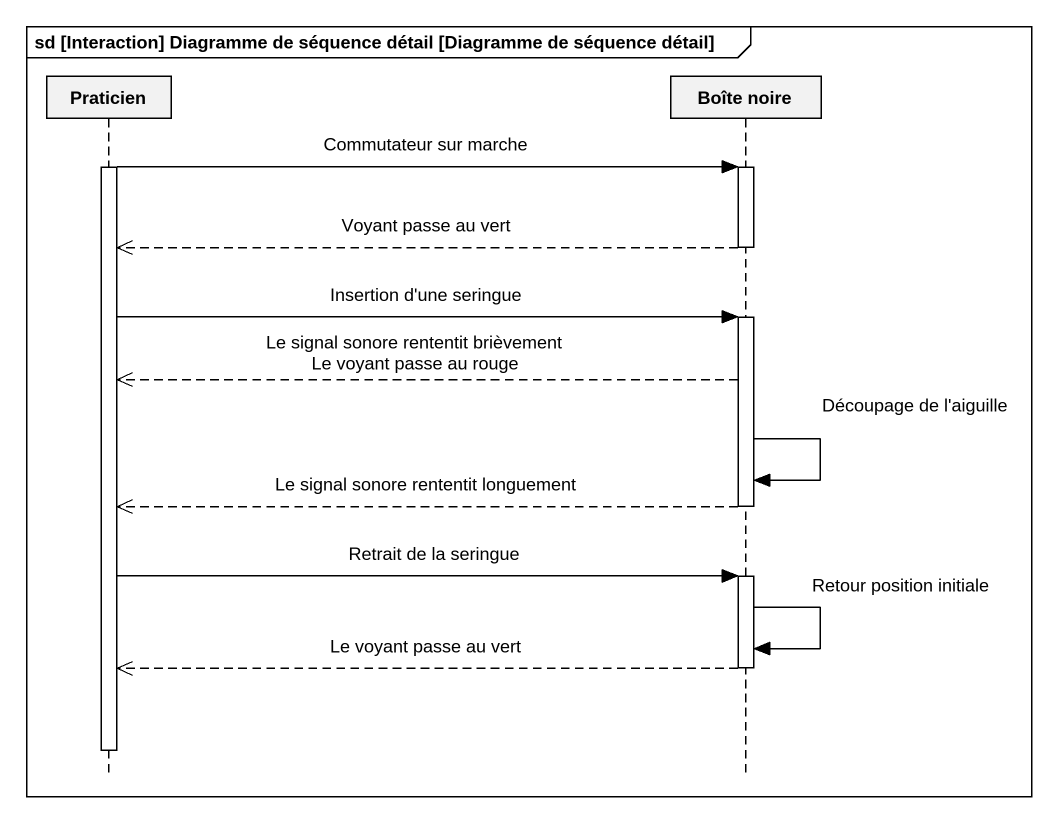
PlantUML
@startuml
mainframe sd [Interaction] Diagramme de séquence détail [Diagramme de séquence détail]
hide footbox
participant Praticien
participant "Boîte noire" as Boîte_noire

activate Praticien
Praticien -> Boîte_noire : Commutateur sur marche
activate Boîte_noire
Boîte_noire -->> Praticien : Voyant passe au vert
deactivate Boîte_noire
Praticien -> Boîte_noire : Insertion d'une seringue
activate Boîte_noire
Boîte_noire -->> Praticien : Le signal sonore rententit brièvement Le voyant passe au rouge
Boîte_noire -> Boîte_noire : Découpage de l'aiguille
Boîte_noire -->> Praticien : Le signal sonore rententit longuement
deactivate Boîte_noire
Praticien -> Boîte_noire : Retrait de la seringue
activate Boîte_noire
Boîte_noire -> Boîte_noire : Retour position initiale
Boîte_noire -->> Praticien : Le voyant passe au vert
deactivate Boîte_noire
deactivate Praticien
@enduml
